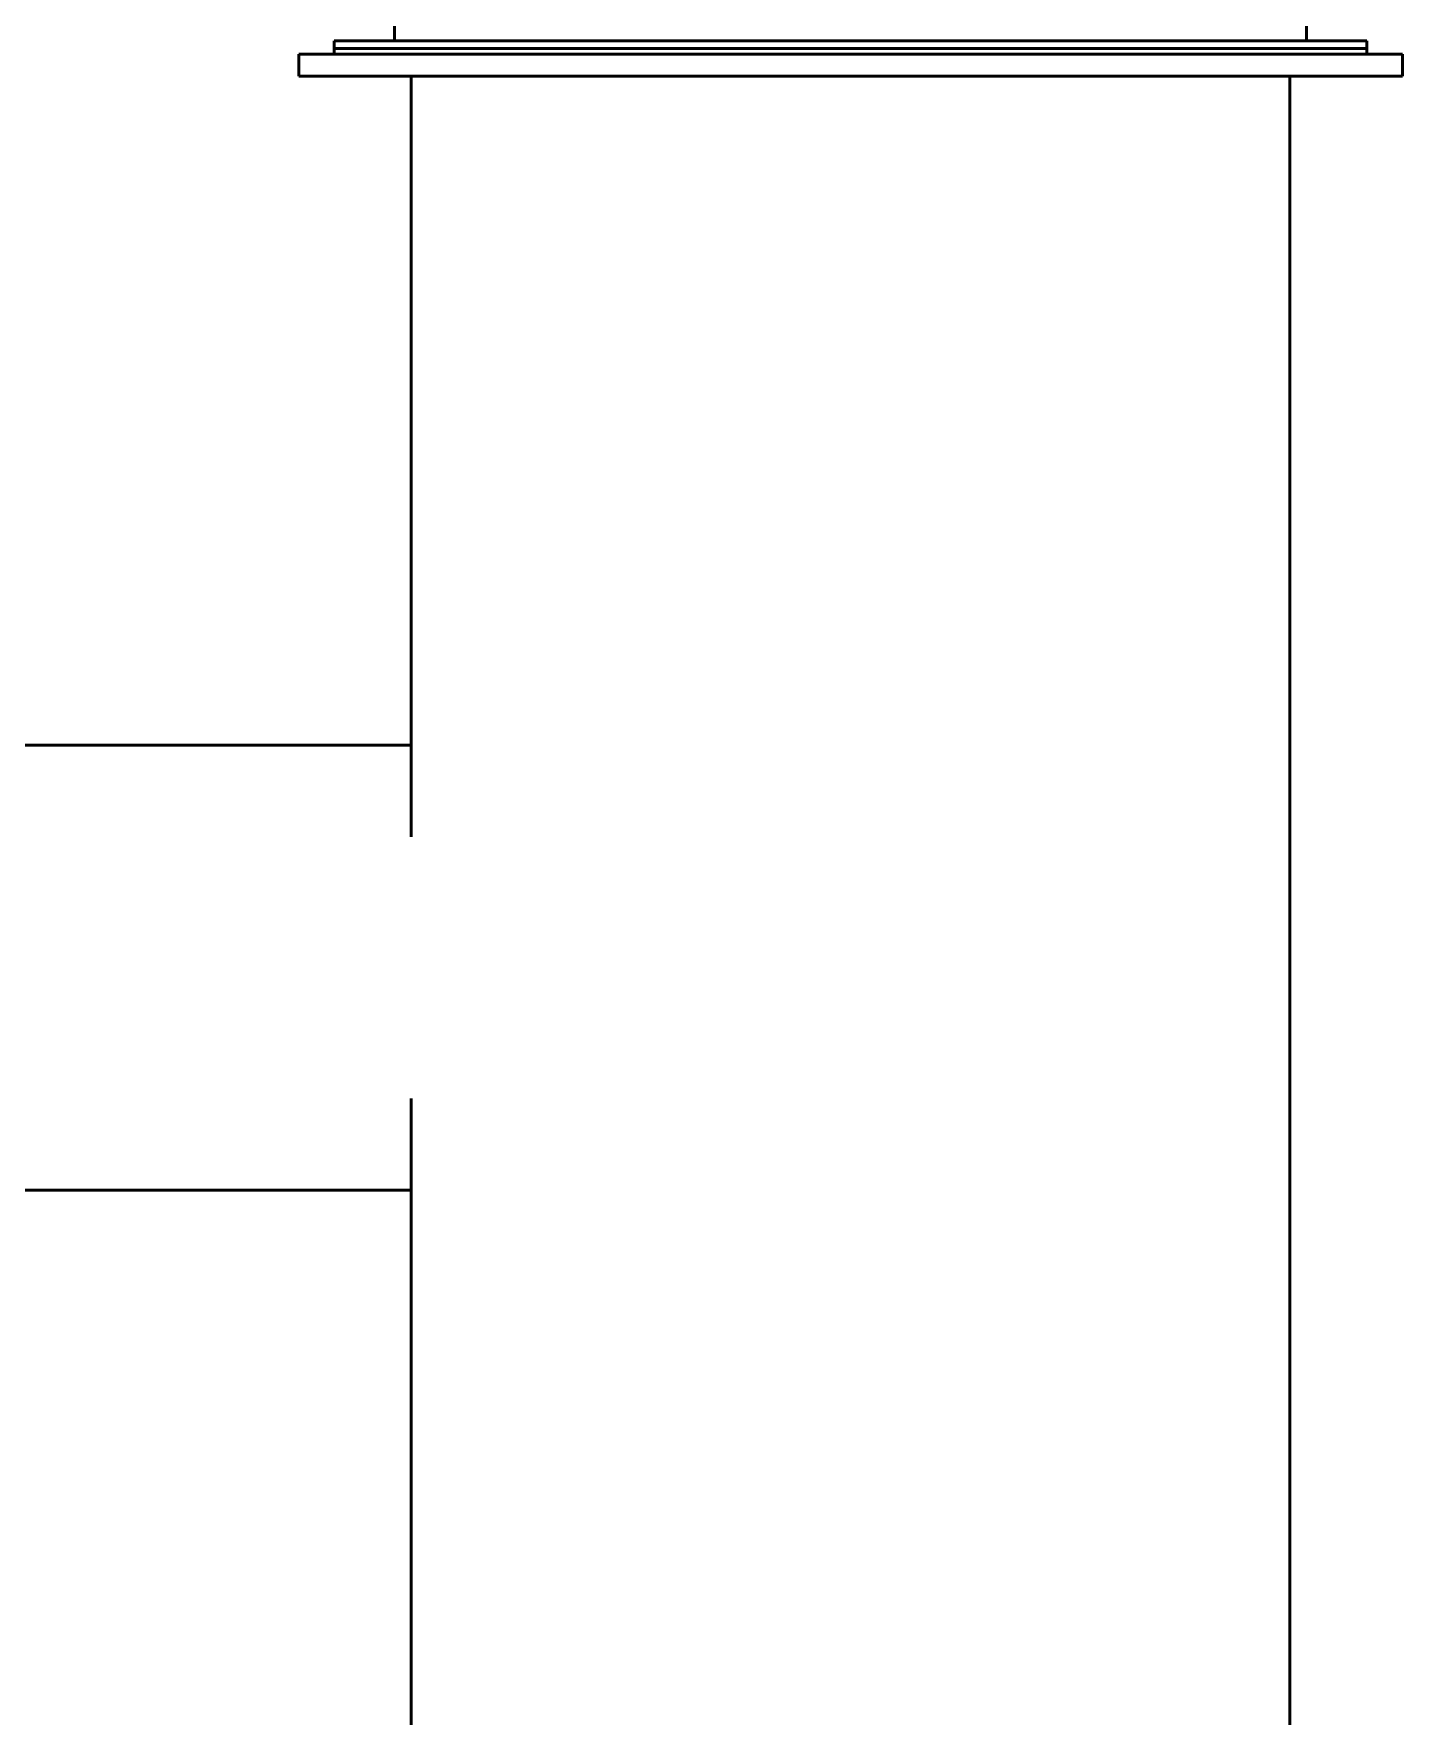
# Model space of a CAD drawing. Header units: metres. Extents: x 31500 to 1073645, y -1029792 to 61053.
# Drawn here: x 116008 to 116506, y -553883 to -553270 of the extents above; entities that cross this region are included whole.
import ezdxf

# ---------------------------------------------------------------- set-up
doc = ezdxf.new("R2010")
doc.units = ezdxf.units.M
doc.layers.add('Viditelné hrany(ISO)', color=7, linetype='Continuous', lineweight=50)

msp = doc.modelspace()

# ---------------------------------------------------------------- linework, layer by layer
at = {"layer": 'Viditelné hrany(ISO)'}
for p, q in [((116139.34, -553267), (116139.34, -553272.35)), ((116471.58, -553267), (116471.58, -553272.35)), ((116117.41, -553272.35), (116493.51, -553272.35)), ((116117.41, -553272.35), (116117.41, -553275.03)), ((116117.41, -553275.03), (116493.51, -553275.03)), ((116117.41, -553275.03), (116493.51, -553275.03)), ((116117.41, -553275.03), (116117.41, -553277.17)), ((116493.51, -553272.35), (116493.51, -553275.03)), ((116493.51, -553275.03), (116493.51, -553277.17)), ((116506.46, -553277.17), (116104.46, -553277.17)), ((116104.46, -553277.17), (116104.46, -553285.17)), ((116506.46, -553277.17), (116506.46, -553285.17)), ((116506.46, -553285.17), (116104.46, -553285.17)), ((116145.46, -553285.17), (116145.46, -553562.27)), ((116465.46, -553285.17), (116465.46, -554085.17)), ((115906.08, -553528.91), (116145.46, -553528.91)), ((116145.46, -553657.55), (116145.46, -554085.17)), ((115906.08, -553690.91), (116145.46, -553690.91))]:
    msp.add_line(p, q, dxfattribs=at)

doc.saveas('drawing.dxf')
